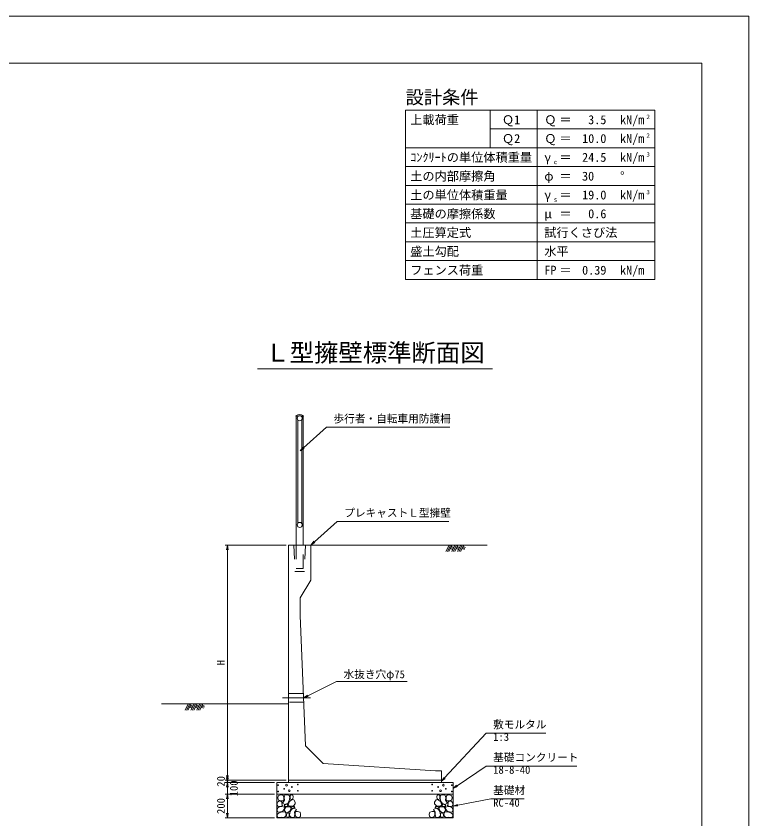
# Model space of a CAD drawing. Units: millimetres at full size, sheet at 1:20. Extents: x 0 to 16820, y 0 to 11880.
# Drawn here: x 10588 to 16820, y 5050 to 11880 of the extents above; entities that cross this region are included whole.
import ezdxf
from ezdxf.enums import TextEntityAlignment as Align

# ---------------------------------------------------------------- set-up
doc = ezdxf.new("R2010")
doc.units = ezdxf.units.MM
doc.header["$LTSCALE"] = 20
doc.linetypes.add('CHAIN', pattern=[18.5, 12, -1.5, 3.5, -1.5])
doc.linetypes.add('DASHED_SPACED', pattern=[12, 6, -6])
for name, color, linetype, lineweight in [('D-BMK', 2, 'CHAIN', 13), ('D-DCR-HCHn', 4, 'Continuous', 9), ('D-STR-DIM', 7, 'Continuous', 13), ('D-STR-STRn', 1, 'Continuous', 13), ('D-STR-TXT', 7, 'Continuous', 13), ('D-TTL', 2, 'Continuous', 13), ('D-TTL-FRAM', 2, 'Continuous', 13), ('D-TTL-LINE', 7, 'Continuous', 13), ('D-TTL-TXT', 7, 'Continuous', 13)]:
    doc.layers.add(name, color=color, linetype=linetype, lineweight=lineweight)
doc.styles.add('ＭＳ ゴシック', font='')
doc.styles.get('ＭＳ ゴシック').set_extended_font_data('MS Gothic')

# ---------------------------------------------------------------- blocks, each defined once
blk = doc.blocks.new('open_arrow')
at = {"color": 0, "linetype": 'Continuous', "lineweight": -2}
blk.add_lwpolyline([(7.5, 1.25), (0, 0), (7.5, -1.25)], dxfattribs=at)

msp = doc.modelspace()

# ---------------------------------------------------------------- linework, layer by layer
at = {"layer": 'D-BMK'}
msp.add_line((13093, 6080), (12845, 6080), dxfattribs=at)
at = {"layer": 'D-DCR-HCHn'}
for points in [[(12812.28, 5193.81), (12805.35, 5173), (12814.59, 5159.14), (12837.71, 5156.82), (12853.49, 5163.6), (12846.95, 5179.94), (12851.58, 5189.18), (12842.33, 5198.43), (12828.46, 5203.05)], [(12856.2, 5251.59), (12835.4, 5256.22), (12816.9, 5246.97), (12814.59, 5226.17), (12819.21, 5209.99), (12842.33, 5203.05), (12858.51, 5203.05), (12865.44, 5214.61), (12865.44, 5240.04)], [(12874.69, 5253.91), (12867.76, 5233.1), (12870.07, 5209.99), (12853.89, 5184.56), (12874.69, 5173), (12897.8, 5184.56), (12911.67, 5203.05), (12916.3, 5233.1), (12911.67, 5249.28), (12897.8, 5256.22)], [(12913.98, 5198.43), (12902.43, 5170.69), (12911.67, 5159.14), (12939.41, 5159.14), (12950.97, 5163.76), (12962.53, 5179.94), (12962.53, 5193.81), (12950.97, 5212.3), (12937.1, 5214.61)], [(12918.61, 5249.28), (12918.61, 5221.55), (12930.16, 5214.61), (12941.72, 5221.55), (12944.03, 5237.73), (12941.72, 5251.59), (12925.54, 5256.22)], [(14196.02, 5198.43), (14207.57, 5170.69), (14198.33, 5159.14), (14170.59, 5159.14), (14159.03, 5163.76), (14147.47, 5179.94), (14147.47, 5193.81), (14159.03, 5212.3), (14172.9, 5214.61)], [(14191.39, 5249.28), (14191.39, 5221.55), (14179.84, 5214.61), (14168.28, 5221.55), (14165.97, 5237.73), (14168.28, 5251.59), (14184.46, 5256.22)], [(14235.31, 5253.91), (14242.24, 5233.1), (14239.93, 5209.99), (14256.11, 5184.56), (14235.31, 5173), (14212.2, 5184.56), (14198.33, 5203.05), (14193.7, 5233.1), (14198.33, 5249.28), (14212.2, 5256.22)], [(14253.8, 5251.59), (14274.6, 5256.22), (14293.1, 5246.97), (14295.41, 5226.17), (14290.79, 5209.99), (14267.67, 5203.05), (14251.49, 5203.05), (14244.56, 5214.61), (14244.56, 5240.04)], [(14297.72, 5193.81), (14304.65, 5173), (14295.41, 5159.14), (14272.29, 5156.82), (14256.51, 5163.6), (14263.05, 5179.94), (14258.42, 5189.18), (14267.67, 5198.43), (14281.54, 5203.05)], [(12856.16, 5117.01), (12873.28, 5142.69), (12871.14, 5149.11), (12847.59, 5155.53), (12826.19, 5153.39), (12811.21, 5140.55), (12809.07, 5125.57), (12811.21, 5110.59), (12828.33, 5106.31)], [(12879.31, 5173), (12867.76, 5163.76), (12872.38, 5156.82), (12888.56, 5156.82), (12895.49, 5159.14), (12900.12, 5168.38), (12893.18, 5175.32)], [(12916.08, 5117.01), (12926.78, 5142.69), (12918.22, 5153.39), (12892.54, 5153.39), (12881.84, 5149.11), (12871.14, 5134.13), (12871.14, 5121.29), (12881.84, 5104.17), (12894.68, 5102.03)], [(12952.47, 5065.64), (12958.89, 5084.91), (12956.75, 5106.31), (12971.73, 5129.85), (12952.47, 5140.55), (12931.06, 5129.85), (12918.22, 5112.73), (12913.94, 5084.91), (12918.22, 5069.92), (12931.06, 5063.5)], [(12948.19, 5140.55), (12958.89, 5149.11), (12954.61, 5155.53), (12939.62, 5155.53), (12933.2, 5153.39), (12928.92, 5144.83), (12935.34, 5138.41)], [(14157.53, 5065.64), (14151.11, 5084.91), (14153.25, 5106.31), (14138.27, 5129.85), (14157.53, 5140.55), (14178.94, 5129.85), (14191.78, 5112.73), (14196.06, 5084.91), (14191.78, 5069.92), (14178.94, 5063.5)], [(14161.81, 5140.55), (14151.11, 5149.11), (14155.39, 5155.53), (14170.38, 5155.53), (14176.8, 5153.39), (14181.08, 5144.83), (14174.66, 5138.41)], [(14193.92, 5117.01), (14183.22, 5142.69), (14191.78, 5153.39), (14217.46, 5153.39), (14228.16, 5149.11), (14238.86, 5134.13), (14238.86, 5121.29), (14228.16, 5104.17), (14215.32, 5102.03)], [(14230.69, 5173), (14242.24, 5163.76), (14237.62, 5156.82), (14221.44, 5156.82), (14214.51, 5159.14), (14209.88, 5168.38), (14216.82, 5175.32)], [(14253.84, 5117.01), (14236.72, 5142.69), (14238.86, 5149.11), (14262.41, 5155.53), (14283.81, 5153.39), (14298.79, 5140.55), (14300.93, 5125.57), (14298.79, 5110.59), (14281.67, 5106.31)], [(12864.72, 5063.5), (12879.7, 5069.92), (12883.98, 5091.33), (12875.42, 5106.31), (12860.44, 5110.59), (12841.17, 5108.45), (12819.77, 5099.89), (12809.07, 5087.05), (12809.07, 5072.06), (12815.49, 5063.5), (12841.17, 5065.64)], [(12911.8, 5069.92), (12911.8, 5095.61), (12901.1, 5102.03), (12890.4, 5095.61), (12888.26, 5080.62), (12890.4, 5067.78), (12905.38, 5063.5)], [(12969.59, 5067.78), (12988.85, 5063.5), (13005.97, 5072.06), (13008.11, 5091.33), (13003.83, 5106.31), (12982.43, 5112.73), (12967.45, 5112.73), (12961.03, 5102.03), (12961.03, 5078.48)], [(14140.41, 5067.78), (14121.15, 5063.5), (14104.03, 5072.06), (14101.89, 5091.33), (14106.17, 5106.31), (14127.57, 5112.73), (14142.55, 5112.73), (14148.97, 5102.03), (14148.97, 5078.48)], [(14198.2, 5069.92), (14198.2, 5095.61), (14208.9, 5102.03), (14219.6, 5095.61), (14221.74, 5080.62), (14219.6, 5067.78), (14204.62, 5063.5)], [(14245.28, 5063.5), (14230.3, 5069.92), (14226.02, 5091.33), (14234.58, 5106.31), (14249.56, 5110.59), (14268.83, 5108.45), (14290.23, 5099.89), (14300.93, 5087.05), (14300.93, 5072.06), (14294.51, 5063.5), (14268.83, 5065.64)]]:
    msp.add_lwpolyline(points, close=True, dxfattribs=at)
for centre, radius in [((12815.73, 5337.43), 3), ((12888.34, 5337.43), 7.5), ((12983.13, 5343.48), 3), ((14126.87, 5343.48), 3), ((14221.66, 5337.43), 7.5), ((14294.27, 5337.43), 3), ((12816.87, 5283.92), 3), ((12867.29, 5305.76), 3), ((12911.66, 5289.97), 7.5), ((12932.71, 5321.64), 3), ((12984.27, 5289.97), 3), ((14125.73, 5289.97), 3), ((14177.29, 5321.64), 3), ((14198.34, 5289.97), 7.5), ((14242.71, 5305.76), 3), ((14293.13, 5283.92), 3)]:
    msp.add_circle(centre, radius, dxfattribs=at)
at = {"layer": 'D-STR-DIM'}
for p, q in [((12885, 7380), (12365, 7380)), ((12385, 5380), (12385, 7380)), ((12385, 5460), (12385, 5280)), ((12385, 5440), (12385, 5180)), ((12885, 5380), (12365, 5380)), ((12885, 5380), (12365, 5380)), ((12785, 5360), (12365, 5360)), ((12785, 5360), (12365, 5360)), ((12785, 5260), (12365, 5260)), ((12785, 5260), (12365, 5260)), ((12385, 5260), (12385, 5060)), ((12785, 5060), (12365, 5060))]:
    msp.add_line(p, q, dxfattribs=at)
at = {"layer": 'D-STR-STRn'}
for p, q in [((12968.15, 8480), (12968.15, 8475)), ((12968.15, 8475), (12986.27, 8475)), ((13013.73, 8475), (13031.85, 8475)), ((13031.85, 8480), (13031.85, 8475)), ((12983, 7564.27), (12983, 8445.73)), ((13017, 7564.27), (13017, 8445.73)), ((12905, 5380), (12905, 7380)), ((12905, 7380), (13095, 7380)), ((13095, 7380), (14595, 7380)), ((13095, 7380), (13095, 7080)), ((14243.03, 7326.06), (14270, 7380)), ((14255.53, 7326.06), (14282.5, 7380)), ((14268.03, 7326.06), (14295, 7380)), ((14293.03, 7326.06), (14320, 7380)), ((14305.53, 7326.06), (14332.5, 7380)), ((14318.03, 7326.06), (14345, 7380)), ((14343.03, 7326.06), (14370, 7380)), ((14355.53, 7326.06), (14382.5, 7380)), ((14368.03, 7326.06), (14395, 7380)), ((14280.53, 7351.06), (14300.53, 7341.06)), ((14285, 7360), (14305, 7350)), ((14289.47, 7368.94), (14309.47, 7358.94)), ((14330.53, 7351.06), (14350.53, 7341.06)), ((14335, 7360), (14355, 7350)), ((14339.47, 7368.94), (14359.47, 7358.94)), ((14380.53, 7351.06), (14400.53, 7341.06)), ((14385, 7360), (14405, 7350)), ((14389.47, 7368.94), (14409.47, 7358.94)), ((13095, 7080), (13005, 6930)), ((13005, 6930), (13005, 6780)), ((13005, 6780), (13049.37, 5670.81)), ((12905, 6030), (11825, 6030)), ((12025, 5976.06), (12051.97, 6030)), ((12037.5, 5976.06), (12064.47, 6030)), ((12050, 5976.06), (12076.97, 6030)), ((12071.44, 6018.94), (12091.44, 6008.94)), ((12075, 5976.06), (12101.97, 6030)), ((12087.5, 5976.06), (12114.47, 6030)), ((12100, 5976.06), (12126.97, 6030)), ((12121.44, 6018.94), (12141.44, 6008.94)), ((12125, 5976.06), (12151.97, 6030)), ((12137.5, 5976.06), (12164.47, 6030)), ((12150, 5976.06), (12176.97, 6030)), ((12171.44, 6018.94), (12191.44, 6008.94)), ((12062.5, 6001.06), (12082.5, 5991.06)), ((12066.97, 6010), (12086.97, 6000)), ((12112.5, 6001.06), (12132.5, 5991.06)), ((12116.97, 6010), (12136.97, 6000)), ((12162.5, 6001.06), (12182.5, 5991.06)), ((12166.97, 6010), (12186.97, 6000)), ((13199.37, 5520.81), (13049.37, 5670.81)), ((13199.37, 5520.81), (14155, 5460)), ((14155, 5460), (14205, 5460)), ((14205, 5460), (14205, 5380)), ((12805, 5060), (12805, 5360)), ((12805, 5360), (14305, 5360)), ((12905, 5380), (12905, 5360)), ((14205, 5380), (12905, 5380)), ((14205, 5380), (14205, 5360)), ((14305, 5360), (14305, 5060)), ((12805, 5260), (14305, 5260)), ((12805, 5060), (14305, 5060))]:
    msp.add_line(p, q, dxfattribs=at)
at = {"layer": 'D-STR-STRn', "linetype": 'DASHED_SPACED'}
for p, q in [((12950, 7380), (12960, 7155)), ((13050, 7380), (13040, 7155)), ((12960, 7155), (13040, 7155)), ((13031.5, 6117.5), (12905, 6117.5)), ((13034.5, 6042.5), (12905, 6042.5))]:
    msp.add_line(p, q, dxfattribs=at)
at = {"layer": 'D-STR-STRn'}
msp.add_lwpolyline([(13030.25, 8475), (13030.25, 7380), (12969.75, 7380), (12969.75, 8475)], dxfattribs=at)
at = {"layer": 'D-STR-STRn', "color": 2, "linetype": 'DASHED_SPACED'}
msp.add_lwpolyline([(12969.75, 7380), (12969.75, 7180), (13030.25, 7180), (13030.25, 7380)], dxfattribs=at)
at = {"layer": 'D-STR-STRn'}
for centre in [(13000, 8458.65), (13000, 7551.35)]:
    msp.add_circle(centre, 21.35, dxfattribs=at)
msp.add_arc((13000, 8434.28), 55.72, 55.13837, 124.86163, dxfattribs=at)
at = {"layer": 'D-STR-TXT'}
msp.add_line((13913, 6220), (13313, 6220), dxfattribs=at)
for points in [[(13003.34, 8180.36), (13033.11, 8207.07), (13227.43, 8381.41), (14277.73, 8381.41)], [(13095, 7380), (13124.77, 7406.71), (13319.09, 7581.05), (14268.48, 7581.05)], [(13033, 6080), (13068.78, 6097.89), (13313, 6220)], [(14205, 5370), (14232.19, 5399.34), (14585, 5780), (15091.65, 5780)], [(14305, 5310), (14338.1, 5332.46), (14585, 5500), (15355.3, 5500)], [(14305, 5160), (14344.31, 5167.37), (14625, 5220), (14907.94, 5220)]]:
    msp.add_lwpolyline(points, dxfattribs=at)
at = {"layer": 'D-TTL'}
for points in [[(0, 0), (16820, 0), (16820, 11880), (0, 11880)], [(400, 400), (16420, 400), (16420, 11480), (400, 11480)]]:
    msp.add_lwpolyline(points, close=True, dxfattribs=at)
at = {"layer": 'D-TTL-FRAM'}
for p, q in [((16020, 11080), (13900, 11080)), ((13900, 11080), (13900, 9640)), ((16020, 11080), (16020, 9640)), ((16020, 9640), (13900, 9640))]:
    msp.add_line(p, q, dxfattribs=at)
at = {"layer": 'D-TTL-LINE'}
for p, q in [((14620, 11080), (14620, 10760)), ((15020, 11080), (15020, 9640)), ((16020, 10920), (14620, 10920)), ((16020, 10760), (13900, 10760)), ((16020, 10600), (13900, 10600)), ((16020, 10440), (13900, 10440)), ((16020, 10280), (13900, 10280)), ((16020, 10120), (13900, 10120)), ((16020, 9960), (13900, 9960)), ((16020, 9800), (13900, 9800))]:
    msp.add_line(p, q, dxfattribs=at)
at = {"layer": 'D-TTL-TXT'}
msp.add_line((12640, 8880), (14640, 8880), dxfattribs=at)

# ---------------------------------------------------------------- block references
at = {"layer": 'D-STR-DIM', "xscale": 5.33, "yscale": 5.33}
for p, rotation in [((12385, 7380), 270), ((12385, 5380), 90), ((12385, 5380), 90), ((12385, 5360), 90), ((12385, 5360), 270), ((12385, 5260), 270), ((12385, 5260), 270), ((12385, 5060), 90)]:
    msp.add_blockref('open_arrow', p, dxfattribs=dict(at, rotation=rotation))
at = {"layer": 'D-STR-TXT', "xscale": 5.33, "yscale": 5.33}
for p, rotation in [((13003.34, 8180.36), 41.9), ((13095, 7380), 41.9), ((13033, 6080), 26.6), ((14205, 5370), 47.2), ((14305, 5310), 34.2), ((14305, 5160), 10.6)]:
    msp.add_blockref('open_arrow', p, dxfattribs=dict(at, rotation=rotation))

# ---------------------------------------------------------------- texts
at = {"layer": 'D-STR-DIM', "style": 'ＭＳ ゴシック'}
for s, p in [('H', (12330, 6380)), ('20', (12330, 5370)), ('100', (12440, 5310)), ('200', (12330, 5160))]:
    msp.add_text(s, height=66.46, rotation=90, dxfattribs=at).set_placement(p, align=Align.MIDDLE_CENTER)
at = {"layer": 'D-STR-TXT', "style": 'ＭＳ ゴシック'}
for s, p in [('歩行者・自転車用防護柵', (13287.43, 8401.41)), ('プレキャストＬ型擁壁', (13379.09, 7601.05)), ('水抜き穴φ75', (13373, 6227.25)), ('敷モルタル', (14645, 5800)), ('基礎コンクリート', (14645, 5520)), ('基礎材', (14645, 5240))]:
    msp.add_text(s, height=66.46, dxfattribs=at).set_placement(p, align=Align.BOTTOM_LEFT)
for s, p in [('1:3', (14645, 5780.65)), ('18-8-40', (14645, 5500.65)), ('RC-40', (14645, 5220.65))]:
    msp.add_text(s, height=66.46, dxfattribs=at).set_placement(p, align=Align.TOP_LEFT)
at = {"layer": 'D-TTL-TXT', "style": 'ＭＳ ゴシック'}
for s, height, p in [('設計条件', 113.9, (13900, 11098.15)), ('上載荷重', 75.95, (13940, 10937.43)), ('Ｑ1', 75.95, (14720, 10937.43)), ('Ｑ', 75.95, (15080, 10937.43)), ('＝', 75.95, (15208, 10937.43)), ('kN/m', 75.95, (15724, 10937.43)), ('2', 37.98, (15948, 10992.72)), ('Ｑ2', 75.95, (14720, 10777.43)), ('Ｑ', 75.95, (15080, 10777.43)), ('kN/m', 75.95, (15724, 10777.43)), ('2', 37.98, (15948, 10832.72)), ('＝', 75.95, (15208, 10777.43)), ('ｺﾝｸﾘｰﾄの単位体積重量', 75.95, (13940, 10617.43)), ('γ', 75.95, (15080, 10617.43)), ('＝', 75.95, (15208, 10617.43)), ('kN/m', 75.95, (15724, 10617.43)), ('3', 37.98, (15948, 10672.72)), ('c', 37.98, (15160, 10608.72)), ('土の内部摩擦角', 75.95, (13940, 10457.43)), ('φ', 75.95, (15080, 10457.43)), ('＝', 75.95, (15208, 10457.43)), ('°', 75.95, (15724, 10457.43)), ('土の単位体積重量', 75.95, (13940, 10297.43)), ('kN/m', 75.95, (15724, 10297.43)), ('3', 37.98, (15948, 10352.72)), ('γ', 75.95, (15080, 10297.43)), ('s', 37.98, (15160, 10288.72)), ('＝', 75.95, (15208, 10297.43)), ('基礎の摩擦係数', 75.95, (13940, 10137.43)), ('μ', 75.95, (15080, 10137.43)), ('＝', 75.95, (15208, 10137.43)), ('土圧算定式', 75.95, (13940, 9977.43)), ('試行くさび法', 75.95, (15080, 9977.43)), ('盛土勾配', 75.95, (13940, 9817.43)), ('水平', 75.95, (15080, 9817.43)), ('フェンス荷重', 75.95, (13940, 9657.43)), ('FP', 75.95, (15080, 9657.43)), ('＝', 75.95, (15208, 9657.43)), ('kN/m', 75.95, (15724, 9657.43))]:
    msp.add_text(s, height=height, dxfattribs=at).set_placement(p, align=Align.BOTTOM_LEFT)
for s, p in [('3.5', (15608, 10937.43)), ('10.0', (15608, 10777.43)), ('24.5', (15608, 10617.43)), ('30', (15504, 10457.43)), ('19.0', (15608, 10297.43)), ('0.6', (15608, 10137.43)), ('0.39', (15608, 9657.43))]:
    msp.add_text(s, height=75.95, dxfattribs=at).set_placement(p, align=Align.BOTTOM_RIGHT)
msp.add_text('Ｌ型擁壁標準断面図', height=151.9, dxfattribs=at).set_placement((13640, 8895), align=Align.BOTTOM_CENTER)

doc.saveas('drawing.dxf')
